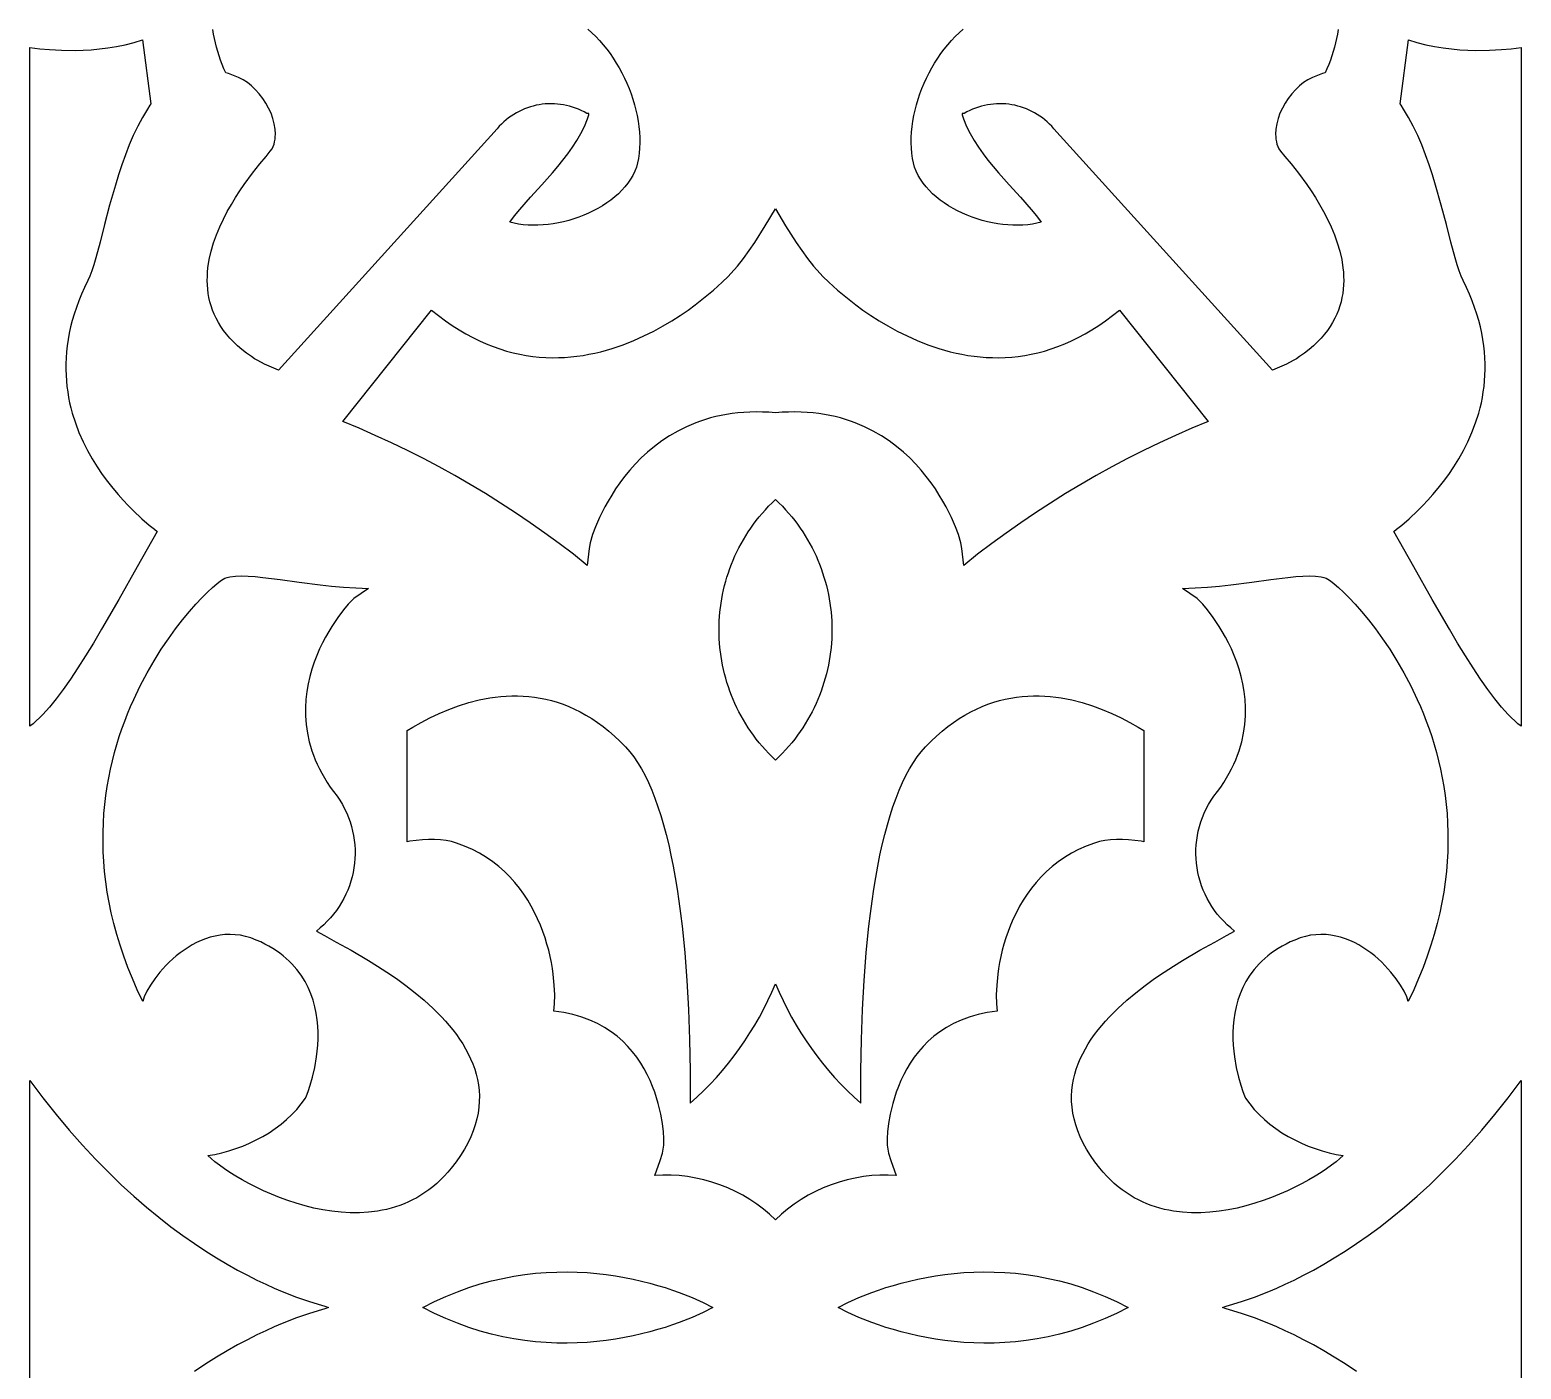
# Model space of a CAD drawing. Extents: x -350 to 350, y -780 to 780.
# Drawn here: x -270 to -190, y 43.8 to 115.7 of the extents above; entities that cross this region are included whole.
import ezdxf

# ---------------------------------------------------------------- set-up
doc = ezdxf.new("R2010")
doc.units = 0
doc.layers.add('LAYER_1', color=18, linetype='CONTINUOUS')

msp = doc.modelspace()

# ---------------------------------------------------------------- linework, layer by layer
at = {"layer": 'LAYER_1'}
for points in [[(-240.075, 115.722), (-239.857, 115.529), (-239.646, 115.325), (-239.442, 115.111), (-239.246, 114.887), (-239.057, 114.654), (-238.876, 114.412), (-238.704, 114.162), (-238.54, 113.906), (-238.385, 113.642), (-238.238, 113.373), (-238.101, 113.099), (-237.974, 112.82), (-237.856, 112.537), (-237.749, 112.25), (-237.652, 111.961), (-237.566, 111.67), (-237.49, 111.377), (-237.426, 111.084), (-237.373, 110.791), (-237.333, 110.498), (-237.304, 110.206), (-237.287, 109.916), (-237.283, 109.629), (-237.292, 109.344), (-237.314, 109.064), (-237.349, 108.788), (-237.396, 108.552), (-237.464, 108.322), (-237.551, 108.098), (-237.657, 107.881), (-237.781, 107.67), (-237.921, 107.466), (-238.077, 107.269), (-238.248, 107.079), (-238.432, 106.897), (-238.629, 106.723), (-238.838, 106.557), (-239.058, 106.399), (-239.288, 106.25), (-239.527, 106.109), (-239.774, 105.978), (-240.028, 105.856), (-240.288, 105.743), (-240.553, 105.64), (-240.822, 105.548), (-241.094, 105.465), (-241.369, 105.394), (-241.645, 105.333), (-241.921, 105.283), (-242.197, 105.245), (-242.47, 105.218), (-242.742, 105.203), (-243.009, 105.2), (-243.273, 105.209), (-243.53, 105.231), (-243.782, 105.266), (-244.026, 105.314), (-244.261, 105.375), (-243.994, 105.717), (-243.716, 106.053), (-243.137, 106.713), (-242.545, 107.365), (-241.959, 108.021), (-241.675, 108.354), (-241.401, 108.692), (-241.138, 109.036), (-240.89, 109.389), (-240.658, 109.75), (-240.446, 110.123), (-240.256, 110.508), (-240.091, 110.906), (-240.024, 111.127), (-240.009, 111.204), (-240.116, 111.205), (-240.267, 111.288), (-240.42, 111.364), (-240.575, 111.432), (-240.732, 111.494), (-240.89, 111.547), (-241.05, 111.594), (-241.211, 111.633), (-241.373, 111.665), (-241.536, 111.69), (-241.699, 111.708), (-241.863, 111.719), (-242.026, 111.723), (-242.189, 111.72), (-242.352, 111.71), (-242.514, 111.693), (-242.675, 111.669), (-242.835, 111.638), (-242.993, 111.6), (-243.15, 111.556), (-243.305, 111.505), (-243.458, 111.447), (-243.609, 111.383), (-243.757, 111.312), (-243.902, 111.235), (-244.045, 111.151), (-244.184, 111.06), (-244.319, 110.964), (-244.451, 110.86), (-244.579, 110.751), (-244.703, 110.635), (-244.822, 110.512), (-244.937, 110.384), (-256.654, 97.432), (-257.408, 97.756), (-257.772, 97.943), (-257.948, 98.046), (-258.119, 98.158), (-258.384, 98.348), (-258.63, 98.543), (-258.859, 98.741), (-259.071, 98.942), (-259.266, 99.147), (-259.444, 99.354), (-259.607, 99.565), (-259.754, 99.778), (-259.887, 99.993), (-260.005, 100.211), (-260.108, 100.43), (-260.198, 100.652), (-260.275, 100.874), (-260.339, 101.099), (-260.391, 101.324), (-260.43, 101.55), (-260.459, 101.777), (-260.476, 102.004), (-260.483, 102.231), (-260.479, 102.459), (-260.466, 102.686), (-260.444, 102.913), (-260.373, 103.365), (-260.271, 103.813), (-260.14, 104.256), (-259.985, 104.691), (-259.809, 105.116), (-259.615, 105.531), (-259.407, 105.934), (-259.189, 106.322), (-258.963, 106.694), (-258.734, 107.049), (-258.505, 107.385), (-258.062, 107.992), (-257.661, 108.501), (-257.332, 108.9), (-257.101, 109.174), (-256.998, 109.311), (-256.946, 109.432), (-256.903, 109.557), (-256.871, 109.685), (-256.848, 109.817), (-256.833, 109.951), (-256.828, 110.087), (-256.842, 110.364), (-256.888, 110.646), (-256.963, 110.928), (-257.064, 111.209), (-257.191, 111.485), (-257.339, 111.752), (-257.507, 112.008), (-257.693, 112.249), (-257.894, 112.474), (-258.109, 112.677), (-258.333, 112.857), (-258.566, 113.009), (-258.806, 113.132), (-259.083, 113.246), (-259.353, 113.34), (-259.484, 113.378), (-259.586, 113.602), (-259.68, 113.829), (-259.768, 114.058), (-259.849, 114.289), (-259.923, 114.521), (-259.99, 114.755), (-260.05, 114.99), (-260.104, 115.226), (-260.15, 115.463), (-260.189, 115.702)], [(-199.815, 115.702), (-199.854, 115.463), (-199.901, 115.226), (-199.954, 114.99), (-200.014, 114.755), (-200.081, 114.521), (-200.155, 114.289), (-200.236, 114.058), (-200.324, 113.829), (-200.419, 113.602), (-200.52, 113.378), (-200.652, 113.34), (-200.922, 113.246), (-201.199, 113.132), (-201.438, 113.009), (-201.671, 112.857), (-201.896, 112.677), (-202.11, 112.474), (-202.311, 112.249), (-202.497, 112.008), (-202.665, 111.752), (-202.814, 111.485), (-202.94, 111.209), (-203.042, 110.928), (-203.117, 110.646), (-203.162, 110.364), (-203.176, 110.087), (-203.171, 109.951), (-203.157, 109.817), (-203.134, 109.685), (-203.101, 109.557), (-203.059, 109.432), (-203.007, 109.311), (-202.904, 109.174), (-202.673, 108.9), (-202.343, 108.501), (-201.942, 107.992), (-201.499, 107.385), (-201.27, 107.049), (-201.041, 106.694), (-200.816, 106.322), (-200.597, 105.934), (-200.389, 105.531), (-200.195, 105.116), (-200.019, 104.691), (-199.864, 104.256), (-199.733, 103.813), (-199.631, 103.365), (-199.56, 102.913), (-199.538, 102.686), (-199.525, 102.459), (-199.522, 102.231), (-199.528, 102.004), (-199.546, 101.777), (-199.574, 101.55), (-199.614, 101.324), (-199.665, 101.099), (-199.729, 100.874), (-199.806, 100.652), (-199.896, 100.43), (-200, 100.211), (-200.118, 99.993), (-200.25, 99.778), (-200.397, 99.565), (-200.56, 99.354), (-200.739, 99.147), (-200.934, 98.942), (-201.145, 98.741), (-201.374, 98.543), (-201.621, 98.348), (-201.885, 98.158), (-202.056, 98.046), (-202.232, 97.943), (-202.597, 97.756), (-203.35, 97.432), (-215.067, 110.384), (-215.182, 110.512), (-215.301, 110.635), (-215.425, 110.751), (-215.553, 110.86), (-215.685, 110.964), (-215.821, 111.06), (-215.96, 111.151), (-216.102, 111.235), (-216.247, 111.312), (-216.395, 111.383), (-216.546, 111.447), (-216.699, 111.505), (-216.854, 111.556), (-217.011, 111.6), (-217.169, 111.638), (-217.329, 111.669), (-217.49, 111.693), (-217.652, 111.71), (-217.815, 111.72), (-217.978, 111.723), (-218.142, 111.719), (-218.305, 111.708), (-218.468, 111.69), (-218.631, 111.665), (-218.793, 111.633), (-218.954, 111.594), (-219.114, 111.547), (-219.273, 111.494), (-219.429, 111.432), (-219.585, 111.364), (-219.738, 111.288), (-219.888, 111.205), (-219.996, 111.204), (-219.981, 111.127), (-219.913, 110.906), (-219.748, 110.508), (-219.558, 110.123), (-219.346, 109.75), (-219.115, 109.389), (-218.866, 109.036), (-218.604, 108.692), (-218.329, 108.354), (-218.045, 108.021), (-217.459, 107.365), (-216.867, 106.713), (-216.288, 106.053), (-216.01, 105.717), (-215.743, 105.375), (-215.979, 105.314), (-216.223, 105.266), (-216.474, 105.231), (-216.732, 105.209), (-216.995, 105.2), (-217.263, 105.203), (-217.534, 105.218), (-217.808, 105.245), (-218.083, 105.283), (-218.36, 105.333), (-218.635, 105.394), (-218.91, 105.465), (-219.182, 105.548), (-219.452, 105.64), (-219.717, 105.743), (-219.977, 105.856), (-220.231, 105.978), (-220.477, 106.109), (-220.716, 106.25), (-220.946, 106.399), (-221.166, 106.557), (-221.375, 106.723), (-221.572, 106.897), (-221.757, 107.079), (-221.927, 107.269), (-222.083, 107.466), (-222.224, 107.67), (-222.347, 107.881), (-222.453, 108.098), (-222.54, 108.322), (-222.608, 108.552), (-222.655, 108.788), (-222.691, 109.064), (-222.713, 109.344), (-222.721, 109.629), (-222.717, 109.916), (-222.701, 110.206), (-222.672, 110.498), (-222.631, 110.791), (-222.578, 111.084), (-222.514, 111.377), (-222.439, 111.67), (-222.352, 111.961), (-222.255, 112.25), (-222.148, 112.537), (-222.03, 112.82), (-221.903, 113.099), (-221.766, 113.373), (-221.62, 113.642), (-221.465, 113.906), (-221.301, 114.162), (-221.128, 114.412), (-220.947, 114.654), (-220.758, 114.887), (-220.562, 115.111), (-220.358, 115.325), (-220.147, 115.529), (-219.929, 115.722)], [(-270.001, 34.956), (-270.001, 59.325), (-269.297, 58.385), (-268.591, 57.493), (-267.886, 56.65), (-267.183, 55.853), (-266.483, 55.102), (-265.788, 54.395), (-265.099, 53.73), (-264.418, 53.107), (-263.746, 52.525), (-263.084, 51.981), (-262.434, 51.474), (-261.797, 51.004), (-261.175, 50.569), (-260.569, 50.167), (-259.98, 49.797), (-259.41, 49.458), (-258.86, 49.149), (-258.331, 48.868), (-257.826, 48.613), (-257.345, 48.384), (-256.89, 48.18), (-256.462, 47.998), (-255.692, 47.697), (-255.049, 47.472), (-254.541, 47.312), (-254.182, 47.206), (-253.981, 47.14), (-254.182, 47.075), (-254.541, 46.969), (-255.049, 46.809), (-255.692, 46.583), (-256.462, 46.283), (-256.89, 46.101), (-257.345, 45.896), (-257.826, 45.667), (-258.331, 45.413), (-258.86, 45.132), (-259.41, 44.822), (-259.98, 44.483), (-260.569, 44.114), (-261.175, 43.712)], [(-198.83, 43.712), (-199.436, 44.114), (-200.025, 44.483), (-200.595, 44.822), (-201.145, 45.132), (-201.673, 45.413), (-202.178, 45.667), (-202.659, 45.896), (-203.115, 46.101), (-203.543, 46.283), (-204.312, 46.583), (-204.956, 46.809), (-205.463, 46.969), (-205.823, 47.075), (-206.024, 47.14), (-205.823, 47.206), (-205.463, 47.312), (-204.956, 47.472), (-204.312, 47.697), (-203.543, 47.998), (-203.115, 48.18), (-202.659, 48.384), (-202.178, 48.613), (-201.673, 48.868), (-201.145, 49.149), (-200.595, 49.458), (-200.025, 49.797), (-199.436, 50.167), (-198.83, 50.569), (-198.207, 51.004), (-197.57, 51.474), (-196.92, 51.981), (-196.259, 52.525), (-195.587, 53.107), (-194.905, 53.73), (-194.217, 54.395), (-193.522, 55.102), (-192.822, 55.853), (-192.118, 56.65), (-191.413, 57.493), (-190.707, 58.385), (-190.002, 59.326), (-190.002, 34.955)]]:
    msp.add_lwpolyline(points, dxfattribs=at)
for points in [[(-263.51, 111.711), (-263.557, 111.645), (-263.698, 111.434), (-263.965, 110.99), (-264.216, 110.518), (-264.45, 110.023), (-264.67, 109.51), (-264.875, 108.983), (-265.066, 108.445), (-265.246, 107.902), (-265.414, 107.357), (-265.719, 106.28), (-265.99, 105.247), (-266.235, 104.293), (-266.46, 103.45), (-266.568, 103.081), (-266.674, 102.753), (-266.78, 102.47), (-266.885, 102.236), (-267.064, 101.868), (-267.227, 101.505), (-267.374, 101.145), (-267.506, 100.789), (-267.622, 100.437), (-267.725, 100.09), (-267.813, 99.746), (-267.887, 99.407), (-267.948, 99.072), (-267.997, 98.741), (-268.032, 98.415), (-268.056, 98.093), (-268.069, 97.776), (-268.07, 97.463), (-268.06, 97.154), (-268.04, 96.851), (-268.01, 96.552), (-267.971, 96.258), (-267.922, 95.968), (-267.865, 95.684), (-267.8, 95.404), (-267.727, 95.129), (-267.559, 94.595), (-267.364, 94.081), (-267.147, 93.588), (-266.911, 93.116), (-266.658, 92.667), (-266.393, 92.239), (-266.118, 91.834), (-265.837, 91.452), (-265.554, 91.094), (-265.271, 90.759), (-264.993, 90.449), (-264.722, 90.163), (-264.461, 89.903), (-263.987, 89.46), (-263.596, 89.122), (-263.315, 88.894), (-263.172, 88.779), (-264.243, 86.878), (-265.235, 85.123), (-266.156, 83.525), (-266.593, 82.789), (-267.015, 82.097), (-267.423, 81.451), (-267.82, 80.852), (-268.205, 80.301), (-268.58, 79.8), (-268.947, 79.351), (-269.305, 78.955), (-269.481, 78.777), (-269.656, 78.613), (-269.83, 78.463), (-270.002, 78.328), (-270.002, 114.737), (-269.47, 114.673), (-268.954, 114.627), (-268.305, 114.593), (-267.547, 114.586), (-267.136, 114.598), (-266.708, 114.623), (-266.265, 114.663), (-265.811, 114.719), (-265.348, 114.794), (-264.881, 114.89), (-264.412, 115.009), (-263.965, 115.147)], [(-195.592, 115.009), (-195.123, 114.89), (-194.656, 114.794), (-194.194, 114.719), (-193.74, 114.663), (-193.297, 114.623), (-192.868, 114.598), (-192.457, 114.586), (-191.7, 114.593), (-191.051, 114.627), (-190.534, 114.673), (-190.002, 114.737), (-190.002, 78.327), (-190.174, 78.463), (-190.348, 78.613), (-190.523, 78.777), (-190.699, 78.955), (-191.058, 79.351), (-191.424, 79.8), (-191.799, 80.301), (-192.185, 80.852), (-192.581, 81.451), (-192.99, 82.097), (-193.412, 82.789), (-193.848, 83.525), (-194.769, 85.123), (-195.761, 86.878), (-196.832, 88.779), (-196.689, 88.894), (-196.409, 89.122), (-196.018, 89.46), (-195.543, 89.903), (-195.283, 90.163), (-195.012, 90.449), (-194.733, 90.759), (-194.45, 91.094), (-194.167, 91.452), (-193.886, 91.834), (-193.612, 92.239), (-193.346, 92.667), (-193.094, 93.116), (-192.857, 93.588), (-192.64, 94.081), (-192.446, 94.595), (-192.278, 95.129), (-192.205, 95.404), (-192.139, 95.684), (-192.082, 95.968), (-192.034, 96.258), (-191.994, 96.552), (-191.964, 96.851), (-191.944, 97.154), (-191.935, 97.463), (-191.936, 97.776), (-191.948, 98.093), (-191.972, 98.415), (-192.008, 98.741), (-192.056, 99.072), (-192.117, 99.407), (-192.192, 99.746), (-192.28, 100.09), (-192.382, 100.437), (-192.499, 100.789), (-192.631, 101.145), (-192.778, 101.505), (-192.941, 101.868), (-193.12, 102.236), (-193.225, 102.47), (-193.33, 102.753), (-193.436, 103.081), (-193.544, 103.45), (-193.77, 104.293), (-194.014, 105.247), (-194.285, 106.28), (-194.591, 107.357), (-194.759, 107.902), (-194.938, 108.445), (-195.13, 108.983), (-195.335, 109.51), (-195.554, 110.023), (-195.788, 110.518), (-196.039, 110.99), (-196.307, 111.434), (-196.447, 111.645), (-196.494, 111.711), (-196.04, 115.147)], [(-229.457, 105.177), (-228.889, 104.286), (-228.591, 103.851), (-228.281, 103.426), (-227.955, 103.012), (-227.613, 102.613), (-227.46, 102.453), (-227.142, 102.144), (-226.671, 101.72), (-226.058, 101.213), (-225.701, 100.939), (-225.313, 100.657), (-224.895, 100.37), (-224.448, 100.084), (-223.973, 99.801), (-223.473, 99.526), (-222.947, 99.264), (-222.399, 99.018), (-221.828, 98.793), (-221.237, 98.592), (-220.626, 98.419), (-220.314, 98.345), (-219.998, 98.28), (-219.677, 98.224), (-219.353, 98.177), (-219.025, 98.141), (-218.693, 98.115), (-218.357, 98.101), (-218.019, 98.099), (-217.677, 98.109), (-217.332, 98.131), (-216.985, 98.168), (-216.635, 98.217), (-216.282, 98.282), (-215.928, 98.361), (-215.571, 98.455), (-215.212, 98.566), (-214.851, 98.692), (-214.489, 98.836), (-214.126, 98.997), (-213.761, 99.176), (-213.395, 99.374), (-213.029, 99.59), (-212.661, 99.826), (-212.293, 100.082), (-211.925, 100.359), (-211.556, 100.656), (-206.784, 94.681), (-207.663, 94.315), (-208.536, 93.932), (-209.403, 93.533), (-210.262, 93.117), (-211.115, 92.686), (-211.96, 92.239), (-212.798, 91.777), (-213.627, 91.299), (-214.447, 90.806), (-215.258, 90.299), (-216.059, 89.777), (-216.85, 89.241), (-217.631, 88.691), (-218.401, 88.127), (-219.16, 87.549), (-219.907, 86.958), (-219.97, 87.564), (-220.005, 87.866), (-220.054, 88.166), (-220.189, 88.608), (-220.344, 89.016), (-220.564, 89.52), (-220.853, 90.098), (-221.025, 90.408), (-221.216, 90.729), (-221.427, 91.057), (-221.658, 91.39), (-221.911, 91.725), (-222.185, 92.06), (-222.481, 92.392), (-222.8, 92.717), (-223.142, 93.035), (-223.509, 93.341), (-223.9, 93.632), (-224.316, 93.907), (-224.758, 94.163), (-225.227, 94.396), (-225.471, 94.504), (-225.723, 94.605), (-225.981, 94.699), (-226.246, 94.786), (-226.518, 94.865), (-226.798, 94.937), (-227.084, 95), (-227.378, 95.054), (-227.68, 95.1), (-227.988, 95.136), (-228.305, 95.163), (-228.629, 95.18), (-228.96, 95.186), (-229.299, 95.182), (-229.647, 95.167), (-230.002, 95.14), (-230.358, 95.167), (-230.705, 95.182), (-231.044, 95.186), (-231.376, 95.18), (-231.7, 95.163), (-232.016, 95.136), (-232.325, 95.1), (-232.626, 95.054), (-232.92, 95), (-233.207, 94.937), (-233.486, 94.865), (-233.758, 94.786), (-234.024, 94.699), (-234.282, 94.605), (-234.533, 94.504), (-234.777, 94.396), (-235.246, 94.163), (-235.688, 93.907), (-236.105, 93.632), (-236.496, 93.341), (-236.862, 93.035), (-237.205, 92.717), (-237.524, 92.392), (-237.82, 92.06), (-238.094, 91.725), (-238.346, 91.39), (-238.578, 91.057), (-238.789, 90.729), (-238.98, 90.408), (-239.152, 90.098), (-239.441, 89.52), (-239.66, 89.016), (-239.815, 88.608), (-239.951, 88.166), (-239.999, 87.866), (-240.035, 87.564), (-240.097, 86.958), (-240.844, 87.549), (-241.603, 88.127), (-242.373, 88.691), (-243.154, 89.241), (-243.945, 89.777), (-244.747, 90.299), (-245.558, 90.806), (-246.378, 91.299), (-247.207, 91.777), (-248.044, 92.239), (-248.889, 92.686), (-249.742, 93.117), (-250.602, 93.533), (-251.469, 93.932), (-252.342, 94.315), (-253.22, 94.681), (-248.448, 100.656), (-248.08, 100.359), (-247.711, 100.082), (-247.343, 99.826), (-246.976, 99.59), (-246.609, 99.374), (-246.243, 99.176), (-245.879, 98.997), (-245.515, 98.836), (-245.153, 98.692), (-244.792, 98.566), (-244.434, 98.455), (-244.077, 98.361), (-243.722, 98.282), (-243.37, 98.217), (-243.02, 98.168), (-242.672, 98.131), (-242.327, 98.109), (-241.986, 98.099), (-241.647, 98.101), (-241.312, 98.115), (-240.98, 98.141), (-240.652, 98.177), (-240.327, 98.224), (-240.007, 98.28), (-239.69, 98.345), (-239.378, 98.419), (-238.768, 98.592), (-238.176, 98.793), (-237.606, 99.018), (-237.057, 99.264), (-236.532, 99.526), (-236.031, 99.801), (-235.557, 100.084), (-235.11, 100.37), (-234.691, 100.657), (-234.303, 100.939), (-233.946, 101.213), (-233.333, 101.72), (-232.862, 102.144), (-232.545, 102.453), (-232.391, 102.613), (-232.049, 103.012), (-231.724, 103.426), (-231.413, 103.851), (-231.115, 104.286), (-230.548, 105.177), (-230.002, 106.08)], [(-229.815, 90.307), (-229.635, 90.124), (-229.461, 89.938), (-229.292, 89.748), (-229.13, 89.554), (-228.973, 89.358), (-228.822, 89.158), (-228.678, 88.955), (-228.539, 88.75), (-228.406, 88.541), (-228.278, 88.33), (-228.157, 88.117), (-228.042, 87.901), (-227.933, 87.682), (-227.829, 87.462), (-227.732, 87.239), (-227.64, 87.015), (-227.554, 86.789), (-227.475, 86.561), (-227.401, 86.331), (-227.333, 86.1), (-227.271, 85.868), (-227.214, 85.635), (-227.164, 85.4), (-227.081, 84.928), (-227.022, 84.454), (-226.987, 83.977), (-226.975, 83.499), (-226.987, 83.022), (-227.022, 82.545), (-227.081, 82.07), (-227.164, 81.598), (-227.271, 81.13), (-227.333, 80.898), (-227.401, 80.667), (-227.475, 80.438), (-227.554, 80.21), (-227.64, 79.983), (-227.732, 79.759), (-227.829, 79.537), (-227.933, 79.316), (-228.042, 79.098), (-228.157, 78.882), (-228.278, 78.668), (-228.406, 78.457), (-228.539, 78.249), (-228.678, 78.043), (-228.822, 77.84), (-228.973, 77.641), (-229.13, 77.444), (-229.292, 77.251), (-229.461, 77.061), (-229.635, 76.874), (-229.815, 76.691), (-230.002, 76.512), (-230.189, 76.691), (-230.369, 76.874), (-230.544, 77.061), (-230.712, 77.251), (-230.875, 77.444), (-231.031, 77.641), (-231.182, 77.84), (-231.327, 78.043), (-231.466, 78.249), (-231.599, 78.457), (-231.726, 78.668), (-231.847, 78.882), (-231.962, 79.098), (-232.072, 79.316), (-232.175, 79.537), (-232.273, 79.759), (-232.364, 79.983), (-232.45, 80.21), (-232.53, 80.438), (-232.604, 80.667), (-232.672, 80.898), (-232.734, 81.13), (-232.84, 81.598), (-232.923, 82.07), (-232.982, 82.545), (-233.018, 83.022), (-233.029, 83.499), (-233.018, 83.977), (-232.982, 84.454), (-232.923, 84.928), (-232.84, 85.4), (-232.79, 85.635), (-232.734, 85.868), (-232.672, 86.1), (-232.604, 86.331), (-232.53, 86.561), (-232.45, 86.789), (-232.364, 87.015), (-232.273, 87.239), (-232.175, 87.462), (-232.072, 87.682), (-231.962, 87.901), (-231.847, 88.117), (-231.726, 88.33), (-231.599, 88.541), (-231.466, 88.75), (-231.327, 88.955), (-231.182, 89.158), (-231.031, 89.358), (-230.875, 89.554), (-230.712, 89.748), (-230.544, 89.938), (-230.369, 90.124), (-230.189, 90.307), (-230.002, 90.486)], [(-258.292, 86.379), (-257.907, 86.353), (-257.494, 86.311), (-256.581, 86.193), (-255.557, 86.051), (-254.423, 85.908), (-253.815, 85.844), (-253.181, 85.788), (-252.52, 85.746), (-251.833, 85.718), (-252.236, 85.451), (-252.63, 85.172), (-252.731, 85.075), (-252.919, 84.87), (-253.173, 84.564), (-253.473, 84.165), (-253.8, 83.679), (-253.968, 83.405), (-254.135, 83.113), (-254.298, 82.802), (-254.456, 82.474), (-254.606, 82.129), (-254.745, 81.768), (-254.871, 81.393), (-254.982, 81.003), (-255.074, 80.601), (-255.146, 80.186), (-255.196, 79.76), (-255.219, 79.324), (-255.215, 78.878), (-255.181, 78.423), (-255.114, 77.96), (-255.011, 77.49), (-254.946, 77.253), (-254.871, 77.014), (-254.786, 76.774), (-254.69, 76.532), (-254.584, 76.29), (-254.467, 76.046), (-254.339, 75.802), (-254.199, 75.557), (-254.047, 75.311), (-253.883, 75.064), (-253.706, 74.818), (-253.517, 74.57), (-253.37, 74.351), (-253.235, 74.126), (-253.113, 73.897), (-253.003, 73.665), (-252.905, 73.429), (-252.819, 73.19), (-252.745, 72.948), (-252.684, 72.704), (-252.634, 72.459), (-252.596, 72.212), (-252.57, 71.965), (-252.556, 71.717), (-252.553, 71.469), (-252.562, 71.221), (-252.582, 70.975), (-252.614, 70.729), (-252.658, 70.486), (-252.712, 70.245), (-252.778, 70.006), (-252.856, 69.77), (-252.944, 69.538), (-253.043, 69.31), (-253.154, 69.086), (-253.275, 68.867), (-253.407, 68.654), (-253.55, 68.445), (-253.704, 68.243), (-253.868, 68.048), (-254.043, 67.859), (-254.228, 67.678), (-254.424, 67.505), (-254.631, 67.34), (-254.202, 67.093), (-253.563, 66.747), (-252.76, 66.303), (-251.839, 65.765), (-251.35, 65.461), (-250.848, 65.136), (-250.341, 64.789), (-249.834, 64.421), (-249.333, 64.031), (-248.844, 63.621), (-248.372, 63.191), (-247.923, 62.742), (-247.71, 62.51), (-247.504, 62.273), (-247.308, 62.031), (-247.121, 61.785), (-246.944, 61.535), (-246.778, 61.279), (-246.624, 61.019), (-246.482, 60.755), (-246.354, 60.486), (-246.239, 60.214), (-246.139, 59.936), (-246.055, 59.655), (-245.987, 59.369), (-245.935, 59.079), (-245.901, 58.785), (-245.886, 58.488), (-245.89, 58.186), (-245.913, 57.88), (-245.957, 57.57), (-246.022, 57.257), (-246.109, 56.94), (-246.219, 56.619), (-246.353, 56.294), (-246.51, 55.966), (-246.693, 55.634), (-246.901, 55.299), (-247.136, 54.961), (-247.397, 54.619), (-247.585, 54.394), (-247.778, 54.181), (-247.976, 53.982), (-248.177, 53.794), (-248.383, 53.619), (-248.593, 53.455), (-248.807, 53.303), (-249.024, 53.162), (-249.245, 53.031), (-249.468, 52.912), (-249.695, 52.803), (-249.924, 52.704), (-250.156, 52.616), (-250.391, 52.536), (-250.627, 52.467), (-250.865, 52.406), (-251.105, 52.355), (-251.346, 52.312), (-251.833, 52.251), (-252.322, 52.222), (-252.814, 52.222), (-253.305, 52.25), (-253.795, 52.303), (-254.282, 52.38), (-254.764, 52.478), (-255.24, 52.595), (-255.707, 52.73), (-256.164, 52.88), (-256.61, 53.043), (-257.043, 53.217), (-257.461, 53.401), (-257.862, 53.592), (-258.245, 53.787), (-258.609, 53.986), (-258.951, 54.185), (-259.27, 54.384), (-259.564, 54.579), (-259.831, 54.769), (-260.071, 54.952), (-260.281, 55.126), (-260.459, 55.288), (-260.083, 55.357), (-259.705, 55.443), (-259.328, 55.546), (-258.953, 55.667), (-258.582, 55.804), (-258.217, 55.959), (-257.858, 56.13), (-257.508, 56.317), (-257.169, 56.52), (-256.841, 56.74), (-256.527, 56.975), (-256.229, 57.225), (-255.948, 57.491), (-255.685, 57.772), (-255.442, 58.068), (-255.221, 58.378), (-255.167, 58.49), (-255.076, 58.723), (-254.961, 59.064), (-254.837, 59.498), (-254.719, 60.011), (-254.62, 60.59), (-254.583, 60.899), (-254.556, 61.219), (-254.54, 61.549), (-254.539, 61.886), (-254.553, 62.228), (-254.585, 62.575), (-254.636, 62.924), (-254.707, 63.273), (-254.802, 63.621), (-254.921, 63.966), (-255.066, 64.306), (-255.24, 64.639), (-255.443, 64.964), (-255.678, 65.279), (-255.947, 65.582), (-256.094, 65.729), (-256.25, 65.871), (-256.416, 66.01), (-256.591, 66.145), (-256.776, 66.276), (-256.971, 66.402), (-257.176, 66.524), (-257.391, 66.64), (-257.617, 66.751), (-257.854, 66.857), (-258.141, 66.966), (-258.426, 67.05), (-258.708, 67.108), (-258.987, 67.142), (-259.262, 67.155), (-259.534, 67.146), (-259.8, 67.117), (-260.062, 67.069), (-260.319, 67.004), (-260.57, 66.922), (-260.816, 66.826), (-261.055, 66.716), (-261.287, 66.594), (-261.513, 66.46), (-261.731, 66.316), (-261.941, 66.164), (-262.143, 66.004), (-262.337, 65.838), (-262.521, 65.667), (-262.697, 65.493), (-263.019, 65.137), (-263.299, 64.782), (-263.535, 64.437), (-263.724, 64.112), (-263.862, 63.817), (-263.911, 63.684), (-263.946, 63.562), (-264.236, 64.176), (-264.501, 64.784), (-264.744, 65.387), (-264.964, 65.983), (-265.163, 66.573), (-265.34, 67.157), (-265.496, 67.735), (-265.633, 68.306), (-265.75, 68.871), (-265.848, 69.429), (-265.927, 69.98), (-265.989, 70.524), (-266.034, 71.061), (-266.063, 71.591), (-266.076, 72.114), (-266.073, 72.629), (-266.055, 73.136), (-266.024, 73.636), (-265.979, 74.129), (-265.921, 74.613), (-265.85, 75.089), (-265.768, 75.557), (-265.674, 76.017), (-265.571, 76.468), (-265.457, 76.911), (-265.333, 77.345), (-265.201, 77.771), (-265.061, 78.187), (-264.913, 78.595), (-264.758, 78.994), (-264.596, 79.383), (-264.429, 79.763), (-264.08, 80.494), (-263.714, 81.187), (-263.336, 81.84), (-262.952, 82.452), (-262.566, 83.022), (-262.183, 83.55), (-261.807, 84.034), (-261.443, 84.473), (-261.096, 84.867), (-260.771, 85.215), (-260.472, 85.515), (-260.205, 85.766), (-259.973, 85.968), (-259.782, 86.12), (-259.637, 86.221), (-259.541, 86.269), (-259.411, 86.306), (-259.273, 86.335), (-258.976, 86.373), (-258.649, 86.387)], [(-201.029, 86.373), (-200.731, 86.335), (-200.593, 86.306), (-200.463, 86.269), (-200.368, 86.221), (-200.222, 86.12), (-200.031, 85.968), (-199.8, 85.766), (-199.532, 85.515), (-199.233, 85.215), (-198.908, 84.867), (-198.561, 84.473), (-198.198, 84.034), (-197.822, 83.55), (-197.438, 83.022), (-197.052, 82.452), (-196.668, 81.84), (-196.291, 81.187), (-195.925, 80.494), (-195.575, 79.763), (-195.408, 79.383), (-195.247, 78.994), (-195.092, 78.595), (-194.944, 78.187), (-194.803, 77.771), (-194.671, 77.345), (-194.548, 76.911), (-194.434, 76.468), (-194.33, 76.017), (-194.237, 75.557), (-194.154, 75.089), (-194.084, 74.613), (-194.026, 74.129), (-193.981, 73.636), (-193.949, 73.136), (-193.932, 72.629), (-193.929, 72.114), (-193.941, 71.591), (-193.97, 71.061), (-194.015, 70.524), (-194.077, 69.98), (-194.157, 69.429), (-194.255, 68.871), (-194.372, 68.306), (-194.508, 67.735), (-194.665, 67.157), (-194.842, 66.573), (-195.04, 65.983), (-195.26, 65.387), (-195.503, 64.784), (-195.769, 64.176), (-196.058, 63.562), (-196.093, 63.684), (-196.143, 63.817), (-196.281, 64.112), (-196.469, 64.437), (-196.705, 64.782), (-196.986, 65.137), (-197.307, 65.493), (-197.483, 65.667), (-197.668, 65.838), (-197.861, 66.004), (-198.064, 66.164), (-198.274, 66.316), (-198.492, 66.46), (-198.717, 66.594), (-198.95, 66.716), (-199.189, 66.826), (-199.434, 66.922), (-199.685, 67.004), (-199.942, 67.069), (-200.204, 67.117), (-200.471, 67.146), (-200.742, 67.155), (-201.017, 67.142), (-201.296, 67.108), (-201.578, 67.05), (-201.863, 66.966), (-202.151, 66.857), (-202.388, 66.751), (-202.613, 66.64), (-202.829, 66.524), (-203.034, 66.402), (-203.228, 66.276), (-203.413, 66.145), (-203.588, 66.01), (-203.754, 65.871), (-203.91, 65.729), (-204.058, 65.582), (-204.326, 65.279), (-204.561, 64.964), (-204.765, 64.639), (-204.938, 64.306), (-205.084, 63.966), (-205.203, 63.621), (-205.297, 63.273), (-205.369, 62.924), (-205.42, 62.575), (-205.451, 62.228), (-205.466, 61.886), (-205.464, 61.549), (-205.449, 61.219), (-205.422, 60.899), (-205.384, 60.59), (-205.285, 60.011), (-205.167, 59.498), (-205.043, 59.064), (-204.929, 58.723), (-204.837, 58.49), (-204.783, 58.378), (-204.562, 58.068), (-204.32, 57.772), (-204.057, 57.491), (-203.775, 57.225), (-203.477, 56.975), (-203.163, 56.74), (-202.836, 56.52), (-202.496, 56.317), (-202.146, 56.13), (-201.788, 55.959), (-201.422, 55.804), (-201.051, 55.667), (-200.676, 55.546), (-200.299, 55.443), (-199.922, 55.357), (-199.545, 55.288), (-199.724, 55.126), (-199.933, 54.952), (-200.173, 54.769), (-200.441, 54.579), (-200.735, 54.384), (-201.054, 54.185), (-201.396, 53.986), (-201.759, 53.787), (-202.142, 53.592), (-202.544, 53.401), (-202.962, 53.217), (-203.394, 53.043), (-203.84, 52.88), (-204.298, 52.73), (-204.765, 52.595), (-205.24, 52.478), (-205.722, 52.38), (-206.209, 52.303), (-206.699, 52.25), (-207.191, 52.222), (-207.682, 52.222), (-208.172, 52.251), (-208.658, 52.312), (-208.899, 52.355), (-209.139, 52.406), (-209.378, 52.467), (-209.614, 52.536), (-209.848, 52.616), (-210.08, 52.704), (-210.309, 52.803), (-210.536, 52.912), (-210.76, 53.031), (-210.98, 53.162), (-211.197, 53.303), (-211.411, 53.455), (-211.621, 53.619), (-211.827, 53.794), (-212.029, 53.982), (-212.226, 54.181), (-212.419, 54.394), (-212.607, 54.619), (-212.869, 54.961), (-213.103, 55.299), (-213.312, 55.634), (-213.494, 55.966), (-213.652, 56.294), (-213.785, 56.619), (-213.895, 56.94), (-213.982, 57.257), (-214.047, 57.57), (-214.091, 57.88), (-214.115, 58.186), (-214.118, 58.488), (-214.103, 58.785), (-214.069, 59.079), (-214.018, 59.369), (-213.949, 59.655), (-213.865, 59.936), (-213.765, 60.214), (-213.651, 60.486), (-213.522, 60.755), (-213.381, 61.019), (-213.226, 61.279), (-213.061, 61.535), (-212.884, 61.785), (-212.697, 62.031), (-212.5, 62.273), (-212.295, 62.51), (-212.081, 62.742), (-211.633, 63.191), (-211.161, 63.621), (-210.671, 64.031), (-210.17, 64.421), (-209.663, 64.789), (-209.156, 65.136), (-208.655, 65.461), (-208.165, 65.765), (-207.245, 66.303), (-206.441, 66.747), (-205.802, 67.093), (-205.374, 67.34), (-205.58, 67.505), (-205.776, 67.678), (-205.961, 67.859), (-206.136, 68.048), (-206.301, 68.243), (-206.454, 68.445), (-206.597, 68.654), (-206.73, 68.867), (-206.851, 69.086), (-206.961, 69.31), (-207.061, 69.538), (-207.149, 69.77), (-207.226, 70.006), (-207.292, 70.245), (-207.347, 70.486), (-207.39, 70.729), (-207.422, 70.975), (-207.442, 71.221), (-207.451, 71.469), (-207.449, 71.717), (-207.434, 71.965), (-207.408, 72.212), (-207.37, 72.459), (-207.321, 72.704), (-207.259, 72.948), (-207.185, 73.19), (-207.1, 73.429), (-207.002, 73.665), (-206.892, 73.897), (-206.769, 74.126), (-206.635, 74.351), (-206.488, 74.57), (-206.298, 74.818), (-206.122, 75.064), (-205.957, 75.311), (-205.806, 75.557), (-205.666, 75.802), (-205.537, 76.046), (-205.42, 76.29), (-205.314, 76.532), (-205.219, 76.774), (-205.134, 77.014), (-205.059, 77.253), (-204.993, 77.49), (-204.891, 77.96), (-204.824, 78.423), (-204.789, 78.878), (-204.785, 79.324), (-204.809, 79.76), (-204.858, 80.186), (-204.93, 80.601), (-205.023, 81.003), (-205.133, 81.393), (-205.259, 81.768), (-205.399, 82.129), (-205.548, 82.474), (-205.706, 82.802), (-205.87, 83.113), (-206.036, 83.405), (-206.204, 83.679), (-206.531, 84.165), (-206.832, 84.564), (-207.085, 84.87), (-207.273, 85.075), (-207.375, 85.172), (-207.768, 85.451), (-208.172, 85.718), (-207.485, 85.746), (-206.824, 85.788), (-206.19, 85.844), (-205.582, 85.908), (-204.448, 86.051), (-203.423, 86.193), (-202.511, 86.311), (-202.097, 86.353), (-201.712, 86.379), (-201.356, 86.387)], [(-215.86, 79.957), (-215.562, 79.945), (-215.266, 79.923), (-214.973, 79.891), (-214.682, 79.849), (-214.394, 79.798), (-214.108, 79.739), (-213.548, 79.596), (-213.001, 79.425), (-212.471, 79.23), (-211.958, 79.014), (-211.464, 78.781), (-210.992, 78.535), (-210.542, 78.28), (-210.236, 78.094), (-210.236, 72.122), (-210.384, 72.151), (-210.726, 72.203), (-211.064, 72.238), (-211.395, 72.256), (-211.718, 72.255), (-212.031, 72.236), (-212.333, 72.198), (-212.621, 72.14), (-212.894, 72.061), (-213.329, 71.899), (-213.741, 71.716), (-214.13, 71.512), (-214.497, 71.29), (-214.843, 71.05), (-215.168, 70.795), (-215.473, 70.524), (-215.758, 70.241), (-216.023, 69.945), (-216.27, 69.639), (-216.499, 69.324), (-216.71, 69.001), (-216.905, 68.671), (-217.082, 68.337), (-217.244, 67.999), (-217.391, 67.659), (-217.523, 67.318), (-217.641, 66.978), (-217.745, 66.639), (-217.835, 66.304), (-217.914, 65.974), (-217.98, 65.649), (-218.035, 65.332), (-218.079, 65.024), (-218.137, 64.44), (-218.158, 63.908), (-218.147, 63.439), (-218.107, 63.044), (-218.378, 63.009), (-218.64, 62.967), (-218.894, 62.917), (-219.139, 62.86), (-219.377, 62.796), (-219.607, 62.724), (-220.045, 62.562), (-220.452, 62.375), (-220.831, 62.166), (-221.183, 61.937), (-221.508, 61.69), (-221.807, 61.427), (-222.082, 61.15), (-222.334, 60.862), (-222.563, 60.563), (-222.77, 60.258), (-222.957, 59.947), (-223.125, 59.633), (-223.275, 59.317), (-223.407, 59.003), (-223.523, 58.692), (-223.624, 58.386), (-223.71, 58.087), (-223.784, 57.798), (-223.845, 57.52), (-223.935, 57.007), (-223.989, 56.567), (-224.014, 56.215), (-224.02, 55.968), (-224.015, 55.843), (-223.978, 55.635), (-223.932, 55.428), (-223.817, 55.02), (-223.536, 54.218), (-223.967, 54.243), (-224.404, 54.241), (-224.843, 54.214), (-225.283, 54.162), (-225.723, 54.086), (-226.16, 53.986), (-226.593, 53.864), (-227.02, 53.72), (-227.439, 53.554), (-227.848, 53.367), (-228.246, 53.16), (-228.631, 52.934), (-229.001, 52.689), (-229.354, 52.425), (-229.688, 52.144), (-230.002, 51.846), (-230.317, 52.144), (-230.651, 52.425), (-231.004, 52.689), (-231.373, 52.934), (-231.758, 53.16), (-232.156, 53.367), (-232.565, 53.554), (-232.984, 53.72), (-233.411, 53.864), (-233.844, 53.986), (-234.282, 54.086), (-234.721, 54.162), (-235.162, 54.214), (-235.601, 54.241), (-236.037, 54.243), (-236.469, 54.218), (-236.187, 55.02), (-236.072, 55.428), (-236.026, 55.635), (-235.99, 55.843), (-235.984, 55.968), (-235.99, 56.215), (-236.016, 56.567), (-236.07, 57.007), (-236.16, 57.52), (-236.221, 57.798), (-236.294, 58.087), (-236.381, 58.386), (-236.481, 58.692), (-236.597, 59.003), (-236.73, 59.317), (-236.879, 59.633), (-237.047, 59.947), (-237.234, 60.258), (-237.442, 60.563), (-237.671, 60.862), (-237.922, 61.15), (-238.197, 61.427), (-238.497, 61.69), (-238.822, 61.937), (-239.173, 62.166), (-239.552, 62.375), (-239.96, 62.562), (-240.397, 62.724), (-240.627, 62.796), (-240.865, 62.86), (-241.111, 62.917), (-241.365, 62.967), (-241.627, 63.009), (-241.897, 63.044), (-241.858, 63.439), (-241.847, 63.908), (-241.867, 64.44), (-241.925, 65.024), (-241.969, 65.332), (-242.024, 65.649), (-242.091, 65.974), (-242.169, 66.304), (-242.26, 66.639), (-242.364, 66.978), (-242.482, 67.318), (-242.613, 67.659), (-242.76, 67.999), (-242.922, 68.337), (-243.1, 68.671), (-243.294, 69.001), (-243.505, 69.324), (-243.734, 69.639), (-243.981, 69.945), (-244.247, 70.241), (-244.532, 70.524), (-244.836, 70.795), (-245.161, 71.05), (-245.507, 71.29), (-245.874, 71.512), (-246.264, 71.716), (-246.676, 71.899), (-247.111, 72.061), (-247.384, 72.14), (-247.672, 72.198), (-247.973, 72.236), (-248.286, 72.255), (-248.609, 72.256), (-248.941, 72.238), (-249.278, 72.203), (-249.621, 72.151), (-249.769, 72.122), (-249.769, 78.094), (-249.463, 78.28), (-249.013, 78.535), (-248.54, 78.781), (-248.046, 79.014), (-247.534, 79.23), (-247.003, 79.425), (-246.457, 79.596), (-245.896, 79.739), (-245.611, 79.798), (-245.323, 79.849), (-245.032, 79.891), (-244.738, 79.923), (-244.442, 79.945), (-244.144, 79.957), (-243.844, 79.957), (-243.543, 79.946), (-243.239, 79.923), (-242.935, 79.887), (-242.629, 79.839), (-242.322, 79.777), (-242.015, 79.701), (-241.707, 79.61), (-241.399, 79.505), (-241.091, 79.384), (-240.783, 79.247), (-240.475, 79.094), (-240.168, 78.923), (-239.861, 78.736), (-239.556, 78.53), (-239.251, 78.306), (-238.948, 78.063), (-238.647, 77.801), (-238.347, 77.519), (-238.049, 77.217), (-237.823, 76.961), (-237.606, 76.68), (-237.396, 76.372), (-237.195, 76.039), (-237.001, 75.681), (-236.816, 75.299), (-236.638, 74.892), (-236.468, 74.461), (-236.305, 74.007), (-236.151, 73.531), (-236.004, 73.031), (-235.864, 72.51), (-235.732, 71.967), (-235.608, 71.403), (-235.491, 70.817), (-235.381, 70.212), (-235.278, 69.587), (-235.183, 68.942), (-235.095, 68.278), (-235.014, 67.595), (-234.94, 66.894), (-234.874, 66.175), (-234.761, 64.686), (-234.676, 63.131), (-234.618, 61.512), (-234.586, 59.834), (-234.581, 58.101), (-234.215, 58.431), (-233.859, 58.773), (-233.511, 59.126), (-233.174, 59.489), (-232.846, 59.863), (-232.528, 60.247), (-232.222, 60.64), (-231.926, 61.041), (-231.642, 61.451), (-231.37, 61.868), (-231.109, 62.293), (-230.862, 62.724), (-230.627, 63.162), (-230.405, 63.605), (-230.197, 64.053), (-230.002, 64.506), (-229.807, 64.053), (-229.599, 63.605), (-229.378, 63.162), (-229.143, 62.724), (-228.895, 62.293), (-228.635, 61.868), (-228.362, 61.451), (-228.078, 61.041), (-227.783, 60.64), (-227.476, 60.247), (-227.159, 59.863), (-226.831, 59.489), (-226.493, 59.126), (-226.146, 58.773), (-225.789, 58.431), (-225.424, 58.101), (-225.418, 59.834), (-225.387, 61.512), (-225.329, 63.131), (-225.244, 64.686), (-225.131, 66.175), (-225.064, 66.894), (-224.99, 67.595), (-224.909, 68.278), (-224.821, 68.942), (-224.726, 69.587), (-224.624, 70.212), (-224.514, 70.817), (-224.397, 71.403), (-224.272, 71.967), (-224.14, 72.51), (-224.001, 73.031), (-223.854, 73.531), (-223.699, 74.007), (-223.537, 74.461), (-223.367, 74.892), (-223.189, 75.299), (-223.003, 75.681), (-222.81, 76.039), (-222.608, 76.372), (-222.399, 76.68), (-222.181, 76.961), (-221.955, 77.217), (-221.658, 77.519), (-221.358, 77.801), (-221.056, 78.063), (-220.753, 78.306), (-220.449, 78.53), (-220.143, 78.736), (-219.837, 78.923), (-219.529, 79.094), (-219.222, 79.247), (-218.913, 79.384), (-218.605, 79.505), (-218.297, 79.61), (-217.989, 79.701), (-217.682, 79.777), (-217.375, 79.839), (-217.07, 79.887), (-216.765, 79.923), (-216.462, 79.946), (-216.16, 79.957)], [(-240.644, 49.04), (-240.112, 49.011), (-239.592, 48.967), (-239.083, 48.909), (-238.588, 48.838), (-238.106, 48.755), (-237.638, 48.662), (-237.184, 48.559), (-236.746, 48.447), (-236.325, 48.329), (-235.919, 48.205), (-235.532, 48.076), (-235.162, 47.943), (-234.479, 47.673), (-233.876, 47.403), (-233.358, 47.14), (-233.876, 46.877), (-234.479, 46.608), (-235.162, 46.337), (-235.532, 46.205), (-235.919, 46.076), (-236.325, 45.952), (-236.746, 45.833), (-237.184, 45.722), (-237.638, 45.619), (-238.106, 45.525), (-238.588, 45.442), (-239.083, 45.371), (-239.592, 45.313), (-240.112, 45.269), (-240.644, 45.241), (-241.186, 45.229), (-241.739, 45.236), (-242.301, 45.261), (-242.872, 45.306), (-243.451, 45.373), (-244.038, 45.463), (-244.632, 45.576), (-245.231, 45.714), (-245.837, 45.879), (-246.447, 46.071), (-247.061, 46.292), (-247.679, 46.542), (-248.3, 46.824), (-248.923, 47.14), (-248.3, 47.457), (-247.679, 47.739), (-247.061, 47.989), (-246.447, 48.21), (-245.837, 48.402), (-245.231, 48.566), (-244.632, 48.705), (-244.038, 48.818), (-243.451, 48.908), (-242.872, 48.974), (-242.301, 49.02), (-241.739, 49.045), (-241.186, 49.051)], [(-218.265, 49.045), (-217.703, 49.02), (-217.132, 48.974), (-216.553, 48.908), (-215.966, 48.818), (-215.373, 48.705), (-214.773, 48.566), (-214.168, 48.402), (-213.558, 48.21), (-212.943, 47.989), (-212.325, 47.739), (-211.705, 47.457), (-211.082, 47.14), (-211.705, 46.824), (-212.325, 46.542), (-212.943, 46.292), (-213.558, 46.071), (-214.168, 45.879), (-214.773, 45.714), (-215.373, 45.576), (-215.966, 45.463), (-216.553, 45.373), (-217.132, 45.306), (-217.703, 45.261), (-218.265, 45.236), (-218.818, 45.229), (-219.361, 45.241), (-219.893, 45.269), (-220.413, 45.313), (-220.921, 45.371), (-221.417, 45.442), (-221.899, 45.525), (-222.367, 45.619), (-222.82, 45.722), (-223.258, 45.833), (-223.68, 45.952), (-224.085, 46.076), (-224.473, 46.205), (-224.843, 46.337), (-225.525, 46.608), (-226.128, 46.877), (-226.646, 47.14), (-226.128, 47.403), (-225.525, 47.673), (-224.843, 47.943), (-224.473, 48.076), (-224.085, 48.205), (-223.68, 48.329), (-223.258, 48.447), (-222.82, 48.559), (-222.367, 48.662), (-221.899, 48.755), (-221.417, 48.838), (-220.921, 48.909), (-220.413, 48.967), (-219.893, 49.011), (-219.361, 49.04), (-218.818, 49.051)]]:
    msp.add_lwpolyline(points, close=True, dxfattribs=at)

doc.saveas('drawing.dxf')
